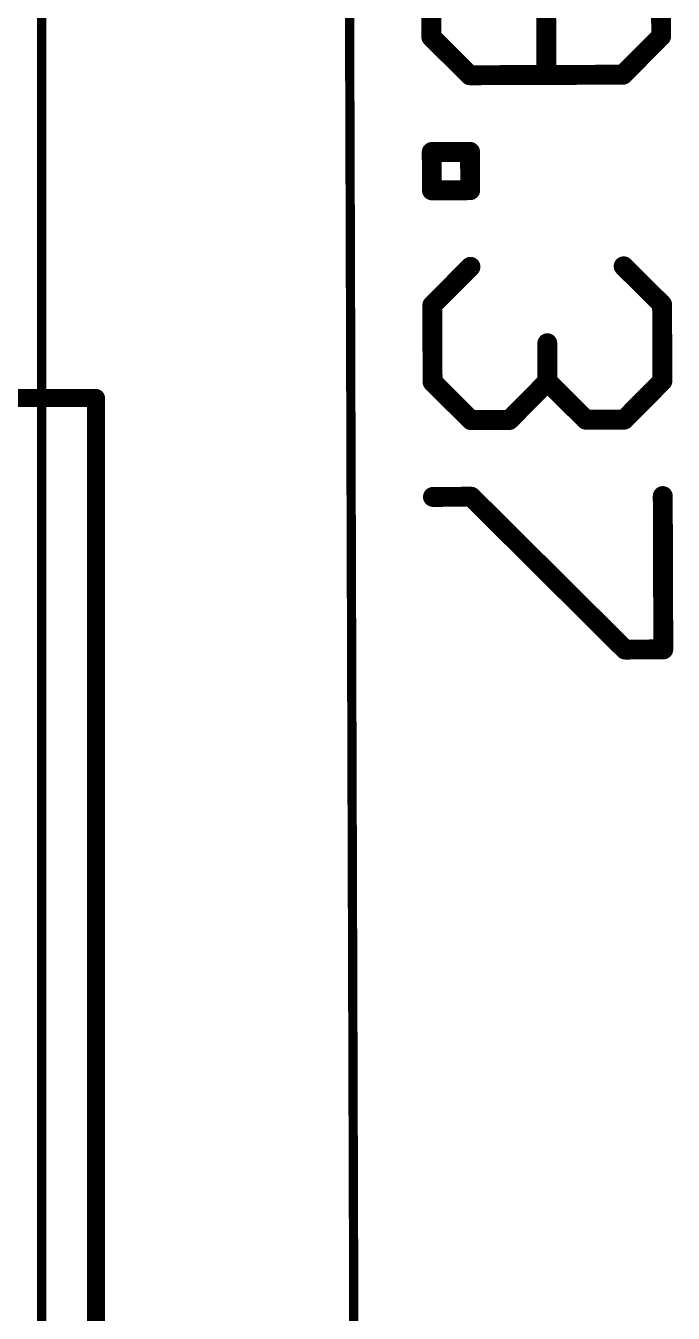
# Model space of a CAD drawing. Extents: x -8.4 to 31.7, y -7.2 to 47.3.
# Drawn here: x 22.64 to 31.72, y 3.17 to 21.22 of the extents above; entities that cross this region are included whole.
import ezdxf

# ---------------------------------------------------------------- set-up
doc = ezdxf.new("R2010")
doc.units = 0
for name, color, linetype in [('16', 132, 'CONTINUOUS'), ('20', 53, 'CONTINUOUS'), ('51', 253, 'CONTINUOUS')]:
    doc.layers.add(name, color=color, linetype=linetype)

msp = doc.modelspace()

# ---------------------------------------------------------------- linework, layer by layer
at = {"layer": '16', "const_width": 0.254}
for points in [[(23.622, 16.002), (0.254, 16.002)], [(23.622, 0), (23.622, 16.002)]]:
    msp.add_lwpolyline(points, dxfattribs=at)
at = {"layer": '16', "const_width": 0.127}
for points in [[(23.6855, 16.002, 1), (23.5585, 16.002)], [(23.622, 15.9385, 1), (23.622, 16.0655)]]:
    msp.add_lwpolyline(points, format="xyb", dxfattribs=at)
at = {"layer": '20'}
msp.add_line((22.86, 1.905), (22.86, 37.465), dxfattribs=at)
at = {"layer": '51'}
for points, const_width in [([(22.86, 1.905), (22.86, 44.749)], 0.13), ([(27.1214, 39.3863), (27.248, 0.1463)], 0.13), ([(28.3228, 22.1363), (28.3265, 21.0619)], 0.2794), ([(29.9345, 22.142), (29.9401, 20.5303)], 0.2794), ([(31.5499, 21.0732), (31.5461, 22.1476)], 0.2794), ([(28.3265, 21.0619), (28.8656, 20.5266)], 0.2794), ([(31.0145, 20.5341), (31.5499, 21.0732)], 0.2794), ([(28.8656, 20.5266), (31.0145, 20.5341)], 0.2794), ([(28.3322, 19.4508), (28.8694, 19.4527)], 0.2794), ([(28.334, 18.9136), (28.3322, 19.4508)], 0.2794), ([(28.8694, 19.4527), (28.8713, 18.9155)], 0.2794), ([(28.8713, 18.9155), (28.334, 18.9136)], 0.2794), ([(28.3397, 17.3022), (28.875, 17.8413)], 0.2794), ([(31.0239, 17.8488), (31.563, 17.3135)], 0.2794), ([(28.3434, 16.2278), (28.3397, 17.3022)], 0.2794), ([(31.563, 17.3135), (31.5667, 16.2391)], 0.2794), ([(29.9551, 16.2334), (29.9532, 16.7706)], 0.2794), ([(28.8825, 15.6925), (28.3434, 16.2278)], 0.2794), ([(29.9551, 16.2334), (29.4197, 15.6943)], 0.2794), ([(30.4942, 15.6981), (29.9551, 16.2334)], 0.2794), ([(31.5667, 16.2391), (31.0314, 15.7)], 0.2794), ([(29.4197, 15.6943), (28.8825, 15.6925)], 0.2794), ([(31.0314, 15.7), (30.4942, 15.6981)], 0.2794), ([(28.8863, 14.6186), (28.349, 14.6167)], 0.2794), ([(31.0426, 12.4772), (28.8863, 14.6186)], 0.2794), ([(31.5724, 14.628), (31.5799, 12.4791)], 0.2794), ([(31.5799, 12.4791), (31.0426, 12.4772)], 0.2794)]:
    msp.add_lwpolyline(points, dxfattribs=dict(at, const_width=const_width))
at = {"layer": '51', "const_width": 0.1397}
for points in [[(28.3758, 21.1115, 1), (28.2773, 21.0123)], [(28.2567, 21.0617, 1), (28.3964, 21.0621)], [(31.48, 21.0729, 1), (31.6197, 21.0734)], [(31.5994, 21.0239, 1), (31.5003, 21.1224)], [(28.8654, 20.5964, 1), (28.8659, 20.4567)], [(28.8164, 20.477, 1), (28.9149, 20.5761)], [(29.8702, 20.5301, 1), (30.0099, 20.5305)], [(30.965, 20.5833, 1), (31.0641, 20.4848)], [(31.0148, 20.4642, 1), (31.0143, 20.6039)], [(28.3319, 19.5207, 1), (28.3324, 19.381)], [(28.402, 19.4511, 1), (28.2623, 19.4506)], [(28.9392, 19.453, 1), (28.7995, 19.4525)], [(28.8696, 19.3829, 1), (28.8691, 19.5226)], [(28.3338, 18.9835, 1), (28.3343, 18.8438)], [(28.2642, 18.9134, 1), (28.4039, 18.9139)], [(28.8014, 18.9152, 1), (28.9411, 18.9157)], [(28.8715, 18.8456, 1), (28.871, 18.9853)], [(28.9246, 17.7921, 1), (28.8254, 17.8906)], [(31.0731, 17.8984, 1), (30.9747, 17.7993)], [(28.4095, 17.3025, 1), (28.2698, 17.302)], [(28.2901, 17.3515, 1), (28.3892, 17.253)], [(31.6328, 17.3137, 1), (31.4931, 17.3132)], [(31.5138, 17.2639, 1), (31.6122, 17.3631)], [(30.023, 16.7709, 1), (29.8834, 16.7704)], [(28.3926, 16.2774, 1), (28.2942, 16.1782)], [(28.2736, 16.2276, 1), (28.4133, 16.228)], [(30.0043, 16.283, 1), (29.9059, 16.1839)], [(29.8852, 16.2332, 1), (30.0249, 16.2337)], [(30.0046, 16.1842, 1), (29.9055, 16.2826)], [(31.4969, 16.2388, 1), (31.6366, 16.2393)], [(31.6163, 16.1898, 1), (31.5172, 16.2883)], [(28.8823, 15.7623, 1), (28.8828, 15.6226)], [(28.8333, 15.6429, 1), (28.9317, 15.742)], [(29.3702, 15.7435, 1), (29.4693, 15.6451)], [(29.42, 15.6245, 1), (29.4195, 15.7642)], [(30.4939, 15.7679, 1), (30.4944, 15.6282)], [(30.445, 15.6485, 1), (30.5434, 15.7476)], [(30.9818, 15.7492, 1), (31.081, 15.6507)], [(31.0316, 15.6301, 1), (31.0312, 15.7698)], [(28.3488, 14.6866, 1), (28.3493, 14.5469)], [(28.9355, 14.6682, 1), (28.837, 14.569)], [(28.8865, 14.5488, 1), (28.886, 14.6885)], [(31.6422, 14.6282, 1), (31.5025, 14.6277)], [(31.0424, 12.5471, 1), (31.0429, 12.4074)], [(30.9934, 12.4277, 1), (31.0919, 12.5268)], [(31.51, 12.4788, 1), (31.6497, 12.4793)], [(31.5801, 12.4092, 1), (31.5796, 12.5489)]]:
    msp.add_lwpolyline(points, format="xyb", dxfattribs=at)

doc.saveas('drawing.dxf')
